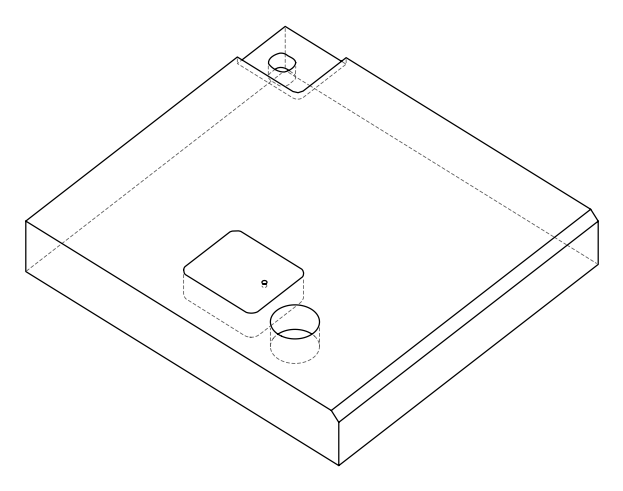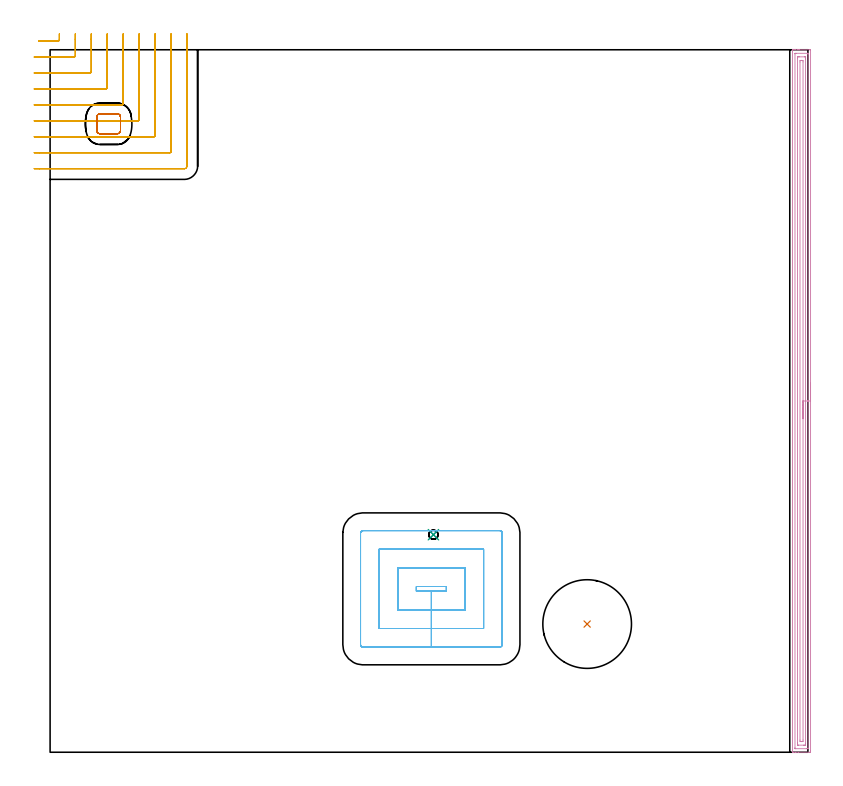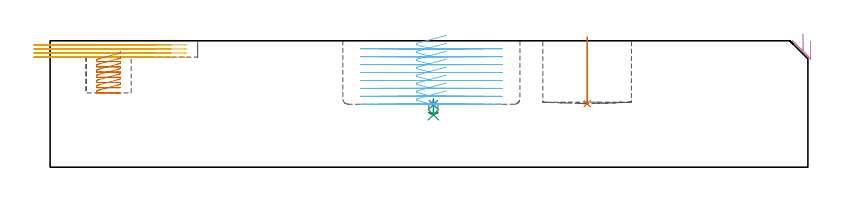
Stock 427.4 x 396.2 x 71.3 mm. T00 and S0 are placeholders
(PLAN: 7 operations, 6 tool changes, 33.7 min)
(1 INDEXABLE_INSERT_DRILL_BLIND_HOLE_FROM_SOLID | STEP1POCKET | NXT0302_038 | 0.15 min | 68524 mm3)
(2 SPOT_DRILL | STEP1POCKET_1 | NXT0321_9005460120000 | 0.03 min | 3907 mm3)
(3 DRILL_BLIND_HOLE_INTO_CENTER | STEP1POCKET_1 | NXT0301_023 | 0.04 min | 119 mm3)
(4 AREA_MILL | FG_CHAMFER_SURFACE | UGT0205_001 | 12.91 min | 20608 mm3)
(5 MILL_CORNER_NOTCH_RECTANGULAR | CORNER_NOTCH_RECTANGULAR | NXT0201_011 | Follow Part, ap 3, ae 75% | 7.23 min | 55847 mm3)
(6 MILL_RECTANGULAR_POCKET | POCKET_RECTANGULAR_STRAIGHT | UGT0201_095 | Follow Part, ap 5, ae 75% | 12.01 min | 297781 mm3)
(7 MILL_RECTANGULAR_POCKET_1 | POCKET_RECTANGULAR_STRAIGHT_1 | NXT0201_011 | Follow Part, ap 3, ae 75% | 1.32 min | 10876 mm3)
(TOOL NXT0302_038 | Index. Insert Drill 50mm [880-D5000L50-04] | D50 PA176 FL200 Z2)
(TOOL NXT0321_9005460120000 | NC Spot Drill, 142deg, 12mm, Carbide, Uncoated | D12 PA142 FL30 Z2)
(TOOL NXT0301_023 | Carbide Drill 5.2mm [860.1-0520-016A1-MM 2214] | D5.2 PA140 FL28 Z2)
(TOOL UGT0205_001 | Chamfer Mill 20 x 3 x 45 deg. | D20 FL50 Z2)
(TOOL NXT0201_011 | ENDMILL 12mm [2P460-1200-NA 1630] | D12 FL38 Z6)
(TOOL UGT0201_095 | End mill 20 mm | D20 R3 FL38 Z4)
(OP 1 INDEXABLE_INSERT_DRILL_BLIND_HOLE_FROM_SOLID)
G17 G21 G94 G90
T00 M6
G54
G17 G0 G90 X302.9 Y72.3 S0 M3
G43 Z81.3 H1
G94 G81 G98 Z35.8 F250. R73.3
G80
M5
M2
(OP 2 SPOT_DRILL)
G17 G21 G94 G90
T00 M6
G54
G17 G0 G90 X216.2 Y122.7 S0 M3
G43 Z81.3 H0
G94 G81 G98 Z35.276 F250. R38.5
G80
M5
M2
(OP 3 DRILL_BLIND_HOLE_INTO_CENTER)
G17 G21 G94 G90
T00 M6
G54
G17 G0 G90 X216.2 Y122.7 S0 M3
G43 Z81.3 H1
G94 G81 G98 Z29.6 F250. R37.5
G80
M5
M2
(OP 4 AREA_MILL)
G17 G21 G94 G90
T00 M6
G54
G17 G0 G90 X428.9 Y208.1 S1061 M3
G43 Z81.3 H0
Z71.1
G94 G1 Y208.062 Z70.228 F250.
Y207.948 Z69.363
Y207.759 Z68.512
Y207.497 Z67.68
Y207.163 Z66.874
Y206.76 Z66.1
Y206.292 Z65.364
Y205.76 Z64.672
Y205.171 Z64.029
Y204.528 Z63.44
Y203.836 Z62.908
Y203.1 Z62.44
Y202.326 Z62.037
Y201.52 Z61.703
Y200.688 Z61.441
Y199.836 Z61.252
Y198.972 Z61.138
Y198.1 Z61.1
Y0.886
X428.898 Y0.621 Z61.102
X428.892 Y0.007 Z61.106
X428.889 Y0.004 Z61.109
X428.271 Y0. Z61.727
X422.012 Z67.983
X420.572 Z69.424
X420.223 Z69.772
X419.191 Z70.809
X418.74 Z71.251
X418.703 Y0.009 Z71.288
X418.7 Y0.174 Z71.3
Y396.026
X418.702 Y396.19 Z71.288
X418.768 Y396.193 Z71.224
X419.191 Y396.2 Z70.809
X419.526 Z70.474
X420.223 Z69.772
X421.466 Z68.531
X422.012 Z67.983
X422.633 Z67.362
X428.271 Z61.727
X428.546 Y396.198 Z61.452
X428.892 Y396.19 Z61.106
X428.899 Y395.844 Z61.099
X428.9 Y198.1 Z61.1
X427.486 Z62.514
X427.485 Y2.3 Z62.515
X427.481 Y2.19 Z62.519
X427.472 Y2.01 Z62.528
X427.377 Y2.006 Z62.623
X426.89 Y2.001 Z63.11
X420.223 Z69.777
X420.165 Y2.004 Z69.835
X420.132 Y2.01 Z69.868
X420.121 Y2.023 Z69.879
X420.118 Y2.081 Z69.882
X420.115 Y2.299 Z69.885
X420.114 Y2.408 Z69.886
X420.115 Y393.9 Z69.885
X420.119 Y394.01 Z69.881
X420.128 Y394.19 Z69.872
X420.223 Y394.193 Z69.777
X420.71 Y394.199 Z69.29
X427.377 Z62.623
X427.435 Y394.196 Z62.565
X427.468 Y394.19 Z62.532
X427.479 Y394.177 Z62.521
X427.482 Y394.119 Z62.518
X427.485 Y393.901 Z62.515
X427.486 Y393.792 Z62.514
Y198.1
X426.072 Z63.928
X426.071 Y4.606 Z63.929
X426.07 Y4.195 Z63.93
X426.067 Y4.075 Z63.933
X426.065 Y4.023 Z63.935
X425.979 Y4.01 Z64.021
X425.782 Y4.002 Z64.218
X425.588 Y4.001 Z64.412
X424.89 Y4. Z65.11
X422.012 Z67.988
X421.816 Y4.001 Z68.184
X421.686 Y4.004 Z68.314
X421.582 Y4.01 Z68.418
X421.535 Y4.016 Z68.465
X421.533 Y4.035 Z68.467
X421.531 Y4.195 Z68.469
X421.529 Y4.678 Z68.471
X421.528 Y5.089 Z68.472
X421.529 Y391.594 Z68.471
X421.53 Y392.005 Z68.47
X421.533 Y392.125 Z68.467
X421.535 Y392.177 Z68.465
X421.621 Y392.19 Z68.379
X421.818 Y392.198 Z68.182
X422.012 Y392.199 Z67.988
X422.71 Y392.2 Z67.29
X425.588 Z64.412
X425.784 Y392.199 Z64.216
X425.914 Y392.197 Z64.086
X426.018 Y392.19 Z63.982
X426.065 Y392.184 Z63.935
X426.067 Y392.165 Z63.933
X426.069 Y392.005 Z63.931
X426.071 Y391.522 Z63.929
X426.072 Y391.111 Z63.928
Y198.1
X424.657 Z65.343
Y6.876
X424.65 Y6.026 Z65.35
X423.8 Y6. Z66.2
X423.782 Z66.218
X422.95 Y6.028 Z67.05
X422.943 Y6.839 Z67.057
Y389.324
X422.95 Y390.174 Z67.05
X423.8 Y390.2 Z66.2
X423.818 Z66.182
X424.65 Y390.172 Z65.35
X424.657 Y389.361 Z65.343
Y198.1
Y197.228 Z65.381
Y196.364 Z65.495
Y195.512 Z65.683
Y194.68 Z65.946
Y193.874 Z66.28
Y193.1 Z66.682
Y192.364 Z67.151
Y191.672 Z67.682
Y191.029 Z68.272
Y190.44 Z68.915
Y189.908 Z69.607
Y189.44 Z70.343
Y189.037 Z71.116
Y188.703 Z71.922
Y188.441 Z72.754
Y188.252 Z73.606
Y188.138 Z74.471
Y188.1 Z75.343
G0 Z81.3
M5
M2
(OP 5 MILL_CORNER_NOTCH_RECTANGULAR)
G17 G21 G94 G90
T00 M6
G54
G17 G0 G90 X-6.463 Y401.1 S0 M3
G43 Z81.3 H1
Z69.
G94 G1 X-3.463 F250.
X4.605 F500.
G3 X5.2 Y401.695 R0.6
G2 X5.198 Y402.2 R72.
G1 Y405.2 F250.
G0 Z81.3
X-9. Y392.1
Z69.
G1 X-6.
X13.605 F500.
G3 X14.2 Y392.695 R0.6
G1 Y402.2
Y405.2 F250.
G0 Z81.3
X-9. Y383.1
Z69.
G1 X-6.
X22.605 F500.
G3 X23.2 Y383.695 R0.6
G1 Y402.2
Y405.2 F250.
G0 Z81.3
X-9. Y374.1
Z69.
G1 X-6.
X31.605 F500.
G3 X32.2 Y374.695 R0.6
G1 Y402.2
Y405.2 F250.
G0 Z81.3
X-9. Y365.1
Z69.
G1 X-6.
X40.604 F500.
G3 X41.2 Y365.696 R0.6
G1 Y402.2
Y405.2 F250.
G0 Z81.3
X-9. Y356.1
Z69.
G1 X-6.
X49.604 F500.
G3 X50.2 Y356.696 R0.6
G1 Y402.2
Y405.2 F250.
G0 Z81.3
X-9. Y347.1
Z69.
G1 X-6.
X58.604 F500.
G3 X59.2 Y347.696 R0.6
G1 Y402.2
Y405.2 F250.
G0 Z81.3
X-9. Y338.1
Z69.
G1 X-6.
X67.604 F500.
G3 X68.2 Y338.696 R0.6
G1 Y402.2
Y405.2 F250.
G0 Z81.3
X-9. Y329.1
Z69.
G1 X-6.
X75.7 F500.
G3 X77.2 Y330.6 R1.5
G1 Y402.2
Y405.2 F250.
G0 Z81.3
X-6.463 Y401.1
Z66.7
G1 X-3.463
X4.605 F500.
G3 X5.2 Y401.695 R0.6
G2 X5.198 Y402.2 R72.
G1 Y405.2 F250.
G0 Z81.3
X-9. Y392.1
Z66.7
G1 X-6.
X13.605 F500.
G3 X14.2 Y392.695 R0.6
G1 Y402.2
Y405.2 F250.
G0 Z81.3
X-9. Y383.1
Z66.7
G1 X-6.
X22.605 F500.
G3 X23.2 Y383.695 R0.6
G1 Y402.2
Y405.2 F250.
G0 Z81.3
X-9. Y374.1
Z66.7
G1 X-6.
X31.605 F500.
G3 X32.2 Y374.695 R0.6
G1 Y402.2
Y405.2 F250.
G0 Z81.3
X-9. Y365.1
Z66.7
G1 X-6.
X40.604 F500.
G3 X41.2 Y365.696 R0.6
G1 Y402.2
Y405.2 F250.
G0 Z81.3
X-9. Y356.1
Z66.7
G1 X-6.
X49.604 F500.
G3 X50.2 Y356.696 R0.6
G1 Y402.2
Y405.2 F250.
G0 Z81.3
X-9. Y347.1
Z66.7
G1 X-6.
X58.604 F500.
G3 X59.2 Y347.696 R0.6
G1 Y402.2
Y405.2 F250.
G0 Z81.3
X-9. Y338.1
Z66.7
G1 X-6.
X67.604 F500.
G3 X68.2 Y338.696 R0.6
G1 Y402.2
Y405.2 F250.
G0 Z81.3
X-9. Y329.1
Z66.7
G1 X-6.
X75.7 F500.
G3 X77.2 Y330.6 R1.5
G1 Y402.2
Y405.2 F250.
G0 Z81.3
X-6.463 Y401.1
Z64.4
G1 X-3.463
X4.605 F500.
G3 X5.2 Y401.695 R0.6
G2 X5.198 Y402.2 R72.
G1 Y405.2 F250.
G0 Z81.3
X-9. Y392.1
Z64.4
G1 X-6.
X13.605 F500.
G3 X14.2 Y392.695 R0.6
G1 Y402.2
Y405.2 F250.
G0 Z81.3
X-9. Y383.1
Z64.4
G1 X-6.
X22.605 F500.
G3 X23.2 Y383.695 R0.6
G1 Y402.2
Y405.2 F250.
G0 Z81.3
X-9. Y374.1
Z64.4
G1 X-6.
X31.605 F500.
G3 X32.2 Y374.695 R0.6
G1 Y402.2
Y405.2 F250.
G0 Z81.3
X-9. Y365.1
Z64.4
G1 X-6.
X40.604 F500.
G3 X41.2 Y365.696 R0.6
G1 Y402.2
Y405.2 F250.
G0 Z81.3
X-9. Y356.1
Z64.4
G1 X-6.
X49.604 F500.
G3 X50.2 Y356.696 R0.6
G1 Y402.2
Y405.2 F250.
G0 Z81.3
X-9. Y347.1
Z64.4
G1 X-6.
X58.604 F500.
G3 X59.2 Y347.696 R0.6
G1 Y402.2
Y405.2 F250.
G0 Z81.3
X-9. Y338.1
Z64.4
G1 X-6.
X67.604 F500.
G3 X68.2 Y338.696 R0.6
G1 Y402.2
Y405.2 F250.
G0 Z81.3
X-9. Y329.1
Z64.4
G1 X-6.
X75.7 F500.
G3 X77.2 Y330.6 R1.5
G1 Y402.2
Y405.2 F250.
G0 Z81.3
X-6.463 Y401.1
Z62.1
G1 X-3.463
X4.605 F500.
G3 X5.2 Y401.695 R0.6
G2 X5.198 Y402.2 R72.
G1 Y405.2 F250.
G0 Z81.3
X-9. Y392.1
Z62.1
G1 X-6.
X13.605 F500.
G3 X14.2 Y392.695 R0.6
G1 Y402.2
Y405.2 F250.
G0 Z81.3
X-9. Y383.1
Z62.1
G1 X-6.
X22.605 F500.
G3 X23.2 Y383.695 R0.6
G1 Y402.2
Y405.2 F250.
G0 Z81.3
X-9. Y374.1
Z62.1
G1 X-6.
X31.605 F500.
G3 X32.2 Y374.695 R0.6
G1 Y402.2
Y405.2 F250.
G0 Z81.3
X-9. Y365.1
Z62.1
G1 X-6.
X40.604 F500.
G3 X41.2 Y365.696 R0.6
G1 Y402.2
Y405.2 F250.
G0 Z81.3
X-9. Y356.1
Z62.1
G1 X-6.
X49.604 F500.
G3 X50.2 Y356.696 R0.6
G1 Y402.2
Y405.2 F250.
G0 Z81.3
X-9. Y347.1
Z62.1
G1 X-6.
X58.604 F500.
G3 X59.2 Y347.696 R0.6
G1 Y402.2
Y405.2 F250.
G0 Z81.3
X-9. Y338.1
Z62.1
G1 X-6.
X67.604 F500.
G3 X68.2 Y338.696 R0.6
G1 Y402.2
Y405.2 F250.
G0 Z81.3
X-9. Y329.1
Z62.1
G1 X-6.
X75.7 F500.
G3 X77.2 Y330.6 R1.5
G1 Y402.2
Y405.2 F250.
G0 Z81.3
M5
M2
(OP 6 MILL_RECTANGULAR_POCKET)
G17 G21 G94 G90
T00 M6
G54
G17 G0 G90 X223.347 Y93.5 S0 M3
G43 Z81.3 H0
Z74.3
G94 G1 X206.6 Z69.813 F250.
Y90.8 Z69.089
X215.05 Z66.825
X223.5 F500.
Y93.5
X206.6
Y90.8
X215.05
Y80.3
X234.
Y104.
X196.1
Y80.3
X215.05
Y69.8
X244.5
Y114.5
X185.6
Y69.8
X215.05
Y59.3
X253.6
G3 X255. Y60.7 R1.4
G1 Y123.6
G3 X253.6 Y125. R1.4
G1 X176.5
G3 X175.1 Y123.6 R1.4
G1 Y60.7
G3 X176.5 Y59.3 R1.4
G1 X215.05
X216.05
G0 X223.347 Y93.5 Z69.825
G1 X206.6 Z65.338 F250.
Y90.8 Z64.614
X215.05 Z62.35
X223.5 F500.
Y93.5
X206.6
Y90.8
X215.05
Y80.3
X234.
Y104.
X196.1
Y80.3
X215.05
Y69.8
X244.5
Y114.5
X185.6
Y69.8
X215.05
Y59.3
X253.6
G3 X255. Y60.7 R1.4
G1 Y123.6
G3 X253.6 Y125. R1.4
G1 X176.5
G3 X175.1 Y123.6 R1.4
G1 Y60.7
G3 X176.5 Y59.3 R1.4
G1 X215.05
X216.05
G0 X223.347 Y93.5 Z65.35
G1 X206.6 Z60.863 F250.
Y90.8 Z60.139
X215.05 Z57.875
X223.5 F500.
Y93.5
X206.6
Y90.8
X215.05
Y80.3
X234.
Y104.
X196.1
Y80.3
X215.05
Y69.8
X244.5
Y114.5
X185.6
Y69.8
X215.05
Y59.3
X253.6
G3 X255. Y60.7 R1.4
G1 Y123.6
G3 X253.6 Y125. R1.4
G1 X176.5
G3 X175.1 Y123.6 R1.4
G1 Y60.7
G3 X176.5 Y59.3 R1.4
G1 X215.05
X216.05
G0 X223.347 Y93.5 Z60.875
G1 X206.6 Z56.388 F250.
Y90.8 Z55.664
X215.05 Z53.4
X223.5 F500.
Y93.5
X206.6
Y90.8
X215.05
Y80.3
X234.
Y104.
X196.1
Y80.3
X215.05
Y69.8
X244.5
Y114.5
X185.6
Y69.8
X215.05
Y59.3
X253.6
G3 X255. Y60.7 R1.4
G1 Y123.6
G3 X253.6 Y125. R1.4
G1 X176.5
G3 X175.1 Y123.6 R1.4
G1 Y60.7
G3 X176.5 Y59.3 R1.4
G1 X215.05
X216.05
G0 X223.347 Y93.5 Z56.4
G1 X206.6 Z51.913 F250.
Y90.8 Z51.189
X215.05 Z48.925
X223.5 F500.
Y93.5
X206.6
Y90.8
X215.05
Y80.3
X234.
Y104.
X196.1
Y80.3
X215.05
Y69.8
X244.5
Y114.5
X185.6
Y69.8
X215.05
Y59.3
X253.6
G3 X255. Y60.7 R1.4
G1 Y123.6
G3 X253.6 Y125. R1.4
G1 X176.5
G3 X175.1 Y123.6 R1.4
G1 Y60.7
G3 X176.5 Y59.3 R1.4
G1 X215.05
X216.05
G0 X223.347 Y93.5 Z51.925
G1 X206.6 Z47.438 F250.
Y90.8 Z46.714
X215.05 Z44.45
X223.5 F500.
Y93.5
X206.6
Y90.8
X215.05
Y80.3
X234.
Y104.
X196.1
Y80.3
X215.05
Y69.8
X244.5
Y114.5
X185.6
Y69.8
X215.05
Y59.3
X253.6
G3 X255. Y60.7 R1.4
G1 Y123.6
G3 X253.6 Y125. R1.4
G1 X176.5
G3 X175.1 Y123.6 R1.4
G1 Y60.7
G3 X176.5 Y59.3 R1.4
G1 X215.05
X216.05
G0 X223.347 Y93.5 Z47.45
G1 X206.6 Z42.963 F250.
Y90.8 Z42.239
X215.05 Z39.975
X223.5 F500.
Y93.5
X206.6
Y90.8
X215.05
Y80.3
X234.
Y104.
X196.1
Y80.3
X215.05
Y69.8
X244.5
Y114.5
X185.6
Y69.8
X215.05
Y59.3
X253.6
G3 X255. Y60.7 R1.4
G1 Y123.6
G3 X253.6 Y125. R1.4
G1 X176.5
G3 X175.1 Y123.6 R1.4
G1 Y60.7
G3 X176.5 Y59.3 R1.4
G1 X215.05
X216.05
G0 X223.347 Y93.5 Z42.975
G1 X206.6 Z38.488 F250.
Y90.8 Z37.764
X215.05 Z35.5
X223.5 F500.
Y93.5
X206.6
Y90.8
X215.05
Y80.3
X234.
Y104.
X196.1
Y80.3
X215.05
Y69.8
X244.5
Y114.5
X185.6
Y69.8
X215.05
Y59.3
X253.6
G3 X255. Y60.7 R1.4
G1 Y123.6
G3 X253.6 Y125. R1.4
G1 X176.5
G3 X175.1 Y123.6 R1.4
G1 Y60.7
G3 X176.5 Y59.3 R1.4
G1 X215.05
X216.05
G0 Z81.3
M5
M2
(OP 7 MILL_RECTANGULAR_POCKET_1)
G17 G21 G94 G90
T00 M6
G54
G17 G0 G90 X39.7 Y355.357 S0 M3
G43 Z81.3 H1
Z65.48
G94 G1 Y358.2 Z64.718 F250.
Y358.338 Z64.681
X39.633 Y358.719 Z64.577
X39.49 Y359.079 Z64.473
X39.277 Y359.403 Z64.37
X39.003 Y359.677 Z64.266
X38.679 Y359.89 Z64.162
X38.319 Y360.033 Z64.058
X37.938 Y360.1 Z63.955
X28.062 Z61.308
X27.681 Y360.033 Z61.204
X27.321 Y359.89 Z61.101
X26.997 Y359.677 Z60.997
X26.723 Y359.403 Z60.893
X26.51 Y359.079 Z60.789
X26.367 Y358.719 Z60.686
X26.3 Y358.338 Z60.582
Y358.2 Z60.545
Y354.45 Z59.54
Y350.7 F500.
G3 X28.2 Y348.8 R1.9
G1 X37.8
G3 X39.7 Y350.7 R1.9
G1 Y358.2
G3 X37.8 Y360.1 R1.9
G1 X28.2
G3 X26.3 Y358.2 R1.9
G1 Y354.45
Y353.45
G0 X39.7 Y355.357 Z62.54
G1 Y358.2 Z61.778 F250.
Y358.338 Z61.741
X39.633 Y358.719 Z61.637
X39.49 Y359.079 Z61.533
X39.277 Y359.403 Z61.43
X39.003 Y359.677 Z61.326
X38.679 Y359.89 Z61.222
X38.319 Y360.033 Z61.118
X37.938 Y360.1 Z61.015
X28.062 Z58.368
X27.681 Y360.033 Z58.264
X27.321 Y359.89 Z58.161
X26.997 Y359.677 Z58.057
X26.723 Y359.403 Z57.953
X26.51 Y359.079 Z57.849
X26.367 Y358.719 Z57.746
X26.3 Y358.338 Z57.642
Y358.2 Z57.605
Y354.45 Z56.6
Y350.7 F500.
G3 X28.2 Y348.8 R1.9
G1 X37.8
G3 X39.7 Y350.7 R1.9
G1 Y358.2
G3 X37.8 Y360.1 R1.9
G1 X28.2
G3 X26.3 Y358.2 R1.9
G1 Y354.45
Y353.45
G0 X39.7 Y355.357 Z59.6
G1 Y358.2 Z58.838 F250.
Y358.338 Z58.801
X39.633 Y358.719 Z58.697
X39.49 Y359.079 Z58.593
X39.277 Y359.403 Z58.49
X39.003 Y359.677 Z58.386
X38.679 Y359.89 Z58.282
X38.319 Y360.033 Z58.178
X37.938 Y360.1 Z58.075
X28.062 Z55.428
X27.681 Y360.033 Z55.324
X27.321 Y359.89 Z55.221
X26.997 Y359.677 Z55.117
X26.723 Y359.403 Z55.013
X26.51 Y359.079 Z54.909
X26.367 Y358.719 Z54.806
X26.3 Y358.338 Z54.702
Y358.2 Z54.665
Y354.45 Z53.66
Y350.7 F500.
G3 X28.2 Y348.8 R1.9
G1 X37.8
G3 X39.7 Y350.7 R1.9
G1 Y358.2
G3 X37.8 Y360.1 R1.9
G1 X28.2
G3 X26.3 Y358.2 R1.9
G1 Y354.45
Y353.45
G0 X39.7 Y355.357 Z56.66
G1 Y358.2 Z55.898 F250.
Y358.338 Z55.861
X39.633 Y358.719 Z55.757
X39.49 Y359.079 Z55.654
X39.277 Y359.403 Z55.55
X39.003 Y359.677 Z55.446
X38.679 Y359.89 Z55.342
X38.319 Y360.033 Z55.238
X37.938 Y360.1 Z55.135
X28.062 Z52.488
X27.681 Y360.033 Z52.385
X27.321 Y359.89 Z52.281
X26.997 Y359.677 Z52.177
X26.723 Y359.403 Z52.073
X26.51 Y359.079 Z51.969
X26.367 Y358.719 Z51.866
X26.3 Y358.338 Z51.762
Y358.2 Z51.725
Y354.45 Z50.72
Y350.7 F500.
G3 X28.2 Y348.8 R1.9
G1 X37.8
G3 X39.7 Y350.7 R1.9
G1 Y358.2
G3 X37.8 Y360.1 R1.9
G1 X28.2
G3 X26.3 Y358.2 R1.9
G1 Y354.45
Y353.45
G0 X39.7 Y355.357 Z53.72
G1 Y358.2 Z52.958 F250.
Y358.338 Z52.921
X39.633 Y358.719 Z52.817
X39.49 Y359.079 Z52.714
X39.277 Y359.403 Z52.61
X39.003 Y359.677 Z52.506
X38.679 Y359.89 Z52.402
X38.319 Y360.033 Z52.298
X37.938 Y360.1 Z52.195
X28.062 Z49.548
X27.681 Y360.033 Z49.445
X27.321 Y359.89 Z49.341
X26.997 Y359.677 Z49.237
X26.723 Y359.403 Z49.133
X26.51 Y359.079 Z49.029
X26.367 Y358.719 Z48.926
X26.3 Y358.338 Z48.822
Y358.2 Z48.785
Y354.45 Z47.78
Y350.7 F500.
G3 X28.2 Y348.8 R1.9
G1 X37.8
G3 X39.7 Y350.7 R1.9
G1 Y358.2
G3 X37.8 Y360.1 R1.9
G1 X28.2
G3 X26.3 Y358.2 R1.9
G1 Y354.45
Y353.45
G0 X39.7 Y355.357 Z50.78
G1 Y358.2 Z50.018 F250.
Y358.338 Z49.981
X39.633 Y358.719 Z49.877
X39.49 Y359.079 Z49.774
X39.277 Y359.403 Z49.67
X39.003 Y359.677 Z49.566
X38.679 Y359.89 Z49.462
X38.319 Y360.033 Z49.358
X37.938 Y360.1 Z49.255
X28.062 Z46.608
X27.681 Y360.033 Z46.505
X27.321 Y359.89 Z46.401
X26.997 Y359.677 Z46.297
X26.723 Y359.403 Z46.193
X26.51 Y359.079 Z46.089
X26.367 Y358.719 Z45.986
X26.3 Y358.338 Z45.882
Y358.2 Z45.845
Y354.45 Z44.84
Y350.7 F500.
G3 X28.2 Y348.8 R1.9
G1 X37.8
G3 X39.7 Y350.7 R1.9
G1 Y358.2
G3 X37.8 Y360.1 R1.9
G1 X28.2
G3 X26.3 Y358.2 R1.9
G1 Y354.45
Y353.45
G0 X39.7 Y355.357 Z47.84
G1 Y358.2 Z47.078 F250.
Y358.338 Z47.041
X39.633 Y358.719 Z46.937
X39.49 Y359.079 Z46.834
X39.277 Y359.403 Z46.73
X39.003 Y359.677 Z46.626
X38.679 Y359.89 Z46.522
X38.319 Y360.033 Z46.418
X37.938 Y360.1 Z46.315
X28.062 Z43.668
X27.681 Y360.033 Z43.565
X27.321 Y359.89 Z43.461
X26.997 Y359.677 Z43.357
X26.723 Y359.403 Z43.253
X26.51 Y359.079 Z43.149
X26.367 Y358.719 Z43.046
X26.3 Y358.338 Z42.942
Y358.2 Z42.905
Y354.45 Z41.9
Y350.7 F500.
G3 X28.2 Y348.8 R1.9
G1 X37.8
G3 X39.7 Y350.7 R1.9
G1 Y358.2
G3 X37.8 Y360.1 R1.9
G1 X28.2
G3 X26.3 Y358.2 R1.9
G1 Y354.45
Y353.45
G0 Z81.3
M5
M2
